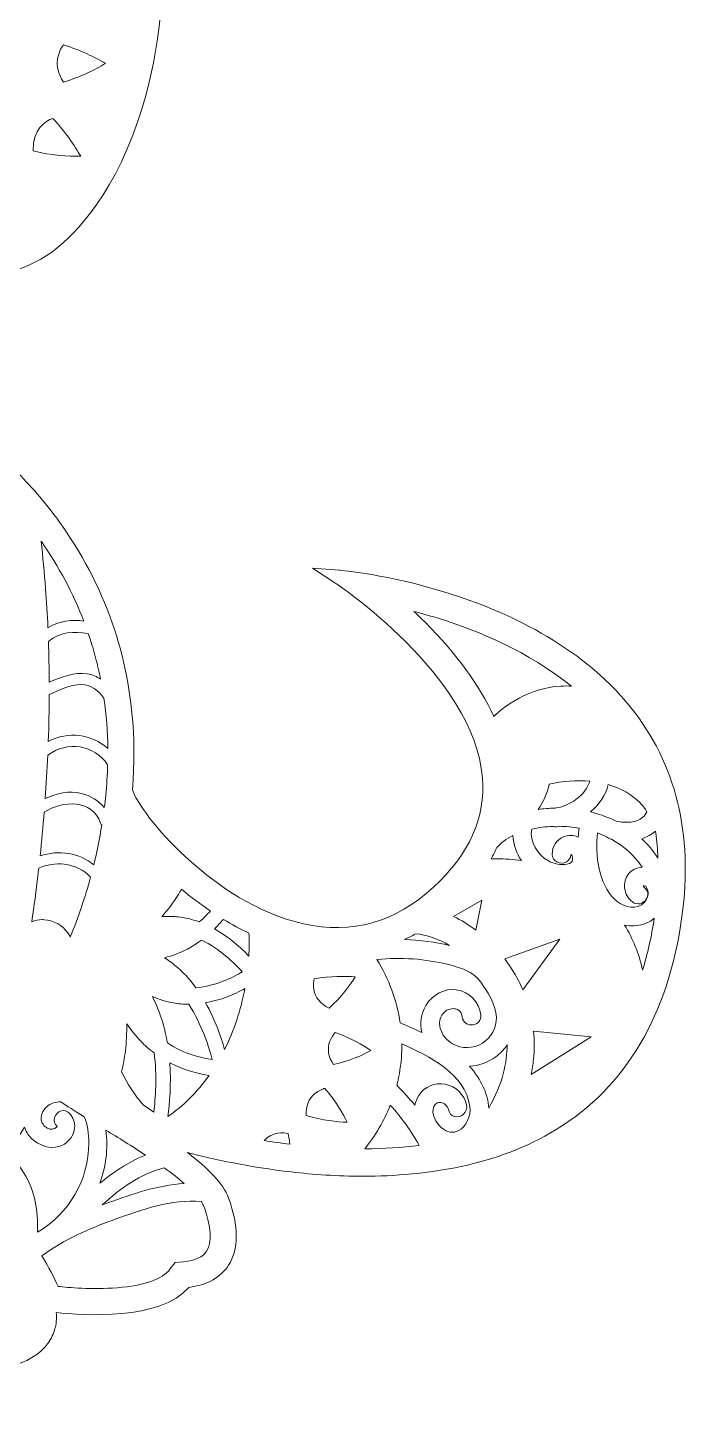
# Model space of a CAD drawing. Header units: millimetres. Extents: x -883 to 1566, y 87 to 598.
# Drawn here: x 914.9 to 1063.2, y 87.2 to 395.7 of the extents above; entities that cross this region are included whole.
import ezdxf

# ---------------------------------------------------------------- set-up
doc = ezdxf.new("R2010")
doc.units = ezdxf.units.MM
doc.header["$MEASUREMENT"] = 0
doc.layers.add('Layer 5', color=7, linetype='Continuous')

msp = doc.modelspace()

# ---------------------------------------------------------------- linework, layer by layer
at = {"layer": 'Layer 5', "lineweight": 0}
for points, knots in [([(1049.22, 244.42), (1037.97, 258.41), (1020.9, 265.96), (1008.56, 269.82), (995.24, 273.99), (984.72, 274.87), (984.28, 274.9), (984.28, 274.9), (978.38, 275.35), (978.38, 275.35), (978.38, 275.35), (983.33, 272.12), (983.33, 272.12), (983.64, 271.92), (1014.32, 251.62), (1016.23, 228.7), (1016.96, 219.87), (1013.29, 211.67), (1005.31, 204.32), (996.86, 196.54), (987.11, 193.81), (976.33, 196.2), (965.94, 198.5), (957.01, 204.95), (951.34, 209.96), (944.65, 215.87), (939.8, 222.25), (938.46, 225.5), (938.46, 225.5), (938.25, 226.03), (938.25, 226.03), (939.22, 237.66), (938.11, 248.92), (934.94, 259.52), (934.91, 259.63), (934.31, 261.65), (934.26, 261.67), (931.59, 269.81), (927.69, 277.55), (922.65, 284.71), (919.31, 289.47), (915.89, 293.36), (912.87, 296.42), (910.23, 311.06), (906.31, 324.76), (901.16, 337.36), (901.16, 337.36), (901.17, 337.37), (901.17, 337.37), (901.17, 337.37), (901.15, 337.38), (901.15, 337.38), (901.06, 337.61), (900.97, 337.84), (900.87, 338.07), (900.87, 338.07), (900.82, 338.65), (900.82, 338.65), (904.46, 339.27), (914.12, 341.25), (920.27, 345.72), (924, 348.43), (933.34, 356.72), (939.57, 375.11), (943.95, 388.05), (945.77, 402.95), (945.03, 419.6), (945.01, 421.03), (944.92, 422.45), (944.78, 423.87), (944.33, 430.37), (943.51, 437.13), (942.3, 444.13), (935.21, 485.36), (917.29, 523.48), (891.84, 551.48), (878.64, 566), (863.85, 577.35), (847.87, 585.21), (830.97, 593.52), (813.05, 597.76), (794.6, 597.82), (794.6, 597.82), (794.38, 597.82), (794.38, 597.82), (794.38, 597.82), (794.38, 597.82), (794.38, 597.82), (775.93, 597.76), (758, 593.52), (741.11, 585.21), (725.12, 577.35), (710.33, 566), (697.13, 551.48), (671.69, 523.48), (653.77, 485.36), (646.67, 444.13), (642.06, 417.32), (642.98, 394.1), (649.41, 375.11), (655.64, 356.72), (664.98, 348.43), (668.7, 345.72), (674.85, 341.25), (684.52, 339.27), (688.15, 338.65), (688.15, 338.65), (688.12, 338.23), (688.12, 338.23), (683.3, 324.81), (679.5, 311.04), (676.74, 297.06), (673.57, 293.91), (669.91, 289.81), (666.32, 284.71), (660.84, 276.92), (656.71, 268.44), (654.04, 259.52), (650.69, 248.36), (649.64, 236.48), (650.89, 224.19), (653.3, 200.65), (661.72, 184.75), (666.75, 175.25), (668.65, 171.66), (670.15, 168.83), (670.33, 167.36), (670.33, 167.24), (670.21, 166.18), (666.05, 163.16), (663.1, 161.03), (659.03, 158.54), (654.72, 155.91), (643.93, 149.32), (631.7, 141.86), (629.3, 135.15), (627.02, 128.81), (627.02, 123.78), (629.29, 120.21), (631.04, 117.47), (634.1, 115.77), (638.16, 115.26), (644.55, 107.82), (661.64, 109.01), (667.7, 109.69), (667.66, 109.28), (667.64, 108.82), (667.66, 108.34), (667.5, 106.94), (667.8, 106.33), (668.01, 105.92), (668.01, 105.92), (668.03, 105.93), (668.03, 105.93), (668.31, 104.91), (668.79, 103.84), (669.56, 102.79), (673.14, 97.9), (681.28, 95.72), (693.74, 96.3), (699.9, 91.24), (707.11, 89.82), (713.26, 89.82), (718.14, 89.82), (722.36, 90.71), (724.9, 91.4), (727.81, 92.2), (732.21, 92.16), (736.88, 92.13), (745.08, 92.07), (753.56, 92.01), (757.22, 96.38), (757.22, 96.38), (757.31, 96.49), (757.31, 96.49), (767.12, 110.69), (754.63, 135.42), (750.11, 143.4), (757.61, 142.9), (778.26, 141.67), (794.49, 141.98), (810.72, 141.67), (831.37, 142.9), (838.87, 143.4), (834.35, 135.42), (821.86, 110.69), (831.67, 96.49), (831.67, 96.49), (831.75, 96.38), (831.75, 96.38), (835.41, 92.01), (843.9, 92.07), (852.1, 92.13), (856.76, 92.16), (861.16, 92.2), (864.08, 91.4), (869.81, 89.84), (884.19, 87.24), (895.23, 96.3), (907.7, 95.72), (915.84, 97.9), (919.42, 102.79), (920.23, 103.9), (920.72, 105.03), (921, 106.11), (921.17, 106.51), (921.28, 107.01), (921.28, 107.68), (921.35, 108.42), (921.33, 109.1), (921.28, 109.69), (927.34, 109.01), (944.42, 107.82), (950.82, 115.26), (954.88, 115.77), (957.93, 117.47), (959.68, 120.21), (961.96, 123.78), (961.96, 128.81), (959.68, 135.15), (958.51, 138.41), (955.02, 141.84), (950.51, 145.27), (956.29, 143.79), (964.44, 142.01), (973.66, 140.95), (978.5, 140.4), (983.93, 140.01), (989.65, 140.01), (1003.71, 140.01), (1019.54, 142.36), (1032.64, 150.39), (1048.21, 159.93), (1057.64, 175.88), (1060.66, 197.8), (1063.19, 216.14), (1059.34, 231.82), (1049.22, 244.42)], [0, 0, 0, 0, 1, 1, 1, 2, 2, 2, 3, 3, 3, 4, 4, 4, 5, 5, 5, 6, 6, 6, 7, 7, 7, 8, 8, 8, 9, 9, 9, 10, 10, 10, 11, 11, 11, 12, 12, 12, 13, 13, 13, 14, 14, 14, 15, 15, 15, 16, 16, 16, 17, 17, 17, 18, 18, 18, 19, 19, 19, 20, 20, 20, 21, 21, 21, 22, 22, 22, 23, 23, 23, 24, 24, 24, 25, 25, 25, 26, 26, 26, 27, 27, 27, 28, 28, 28, 29, 29, 29, 30, 30, 30, 31, 31, 31, 32, 32, 32, 33, 33, 33, 34, 34, 34, 35, 35, 35, 36, 36, 36, 37, 37, 37, 38, 38, 38, 39, 39, 39, 40, 40, 40, 41, 41, 41, 42, 42, 42, 43, 43, 43, 44, 44, 44, 45, 45, 45, 46, 46, 46, 47, 47, 47, 48, 48, 48, 49, 49, 49, 50, 50, 50, 51, 51, 51, 52, 52, 52, 53, 53, 53, 54, 54, 54, 55, 55, 55, 56, 56, 56, 57, 57, 57, 58, 58, 58, 59, 59, 59, 60, 60, 60, 61, 61, 61, 62, 62, 62, 63, 63, 63, 64, 64, 64, 65, 65, 65, 66, 66, 66, 67, 67, 67, 68, 68, 68, 69, 69, 69, 70, 70, 70, 71, 71, 71, 72, 72, 72, 73, 73, 73, 74, 74, 74, 75, 75, 75, 76, 76, 76, 77, 77, 77, 78, 78, 78, 79, 79, 79, 79]), ([(922.91, 383.57), (920.39, 387.32), (921.82, 390.38), (922.87, 391.83), (926.71, 390.69), (929.96, 389.06), (932.27, 387.7), (929.97, 386.34), (926.74, 384.71), (922.91, 383.57)], [0, 0, 0, 0, 1, 1, 1, 2, 2, 2, 3, 3, 3, 3]), ([(916.18, 368.24), (915.86, 372.99), (918.98, 374.87), (920.5, 375.49), (923.34, 372.54), (925.39, 369.43), (926.73, 367.04), (923.96, 367.01), (920.2, 367.23), (916.18, 368.24)], [0, 0, 0, 0, 1, 1, 1, 2, 2, 2, 3, 3, 3, 3]), ([(917.97, 281.27), (921.87, 275.71), (925.03, 269.78), (927.41, 263.58), (926.26, 263.74), (925.1, 263.79), (923.96, 263.65), (922.33, 263.45), (920.8, 262.9), (919.43, 262.06), (919.3, 265.02), (919.13, 267.95), (918.91, 270.84), (918.64, 274.34), (918.3, 277.87), (917.9, 281.37), (917.92, 281.34), (917.95, 281.3), (917.97, 281.27)], [0, 0, 0, 0, 1, 1, 1, 2, 2, 2, 3, 3, 3, 4, 4, 4, 5, 5, 5, 6, 6, 6, 6]), ([(1003.43, 263.34), (1002.64, 264.14), (1001.81, 264.94), (1000.97, 265.73), (1002.96, 265.21), (1004.92, 264.65), (1006.83, 264.05), (1015.04, 261.48), (1026.45, 256.85), (1036.03, 249.09), (1035.25, 249.14), (1034.46, 249.14), (1033.68, 249.1), (1026.45, 248.72), (1021.18, 244.66), (1018.74, 242.34), (1015.61, 249.25), (1010.47, 256.3), (1003.43, 263.34)], [0, 0, 0, 0, 1, 1, 1, 2, 2, 2, 3, 3, 3, 4, 4, 4, 5, 5, 5, 6, 6, 6, 6]), ([(929.4, 257.78), (930.1, 255.43), (930.69, 253.04), (931.17, 250.63), (930.3, 251.23), (929.32, 251.66), (928.19, 251.83), (925.32, 252.27), (922.43, 251.13), (919.73, 249.97), (919.71, 253.02), (919.65, 256.05), (919.55, 259.04), (922.07, 261.21), (925.23, 261.38), (928.44, 260.77), (928.78, 259.78), (929.1, 258.78), (929.4, 257.78)], [0, 0, 0, 0, 1, 1, 1, 2, 2, 2, 3, 3, 3, 4, 4, 4, 5, 5, 5, 6, 6, 6, 6]), ([(932.78, 235.21), (929.17, 238.39), (923.92, 239.17), (919.52, 236.77), (919.65, 240.3), (919.71, 243.8), (919.72, 247.26), (921.98, 248.26), (924.4, 249.38), (926.8, 249.43), (929.1, 249.47), (930.65, 248.09), (931.9, 246.41), (932.44, 242.74), (932.73, 239), (932.78, 235.21)], [0, 0, 0, 0, 1, 1, 1, 2, 2, 2, 3, 3, 3, 4, 4, 4, 5, 5, 5, 5]), ([(926.93, 225.22), (924.16, 225.91), (921.33, 225.31), (918.83, 224.05), (919.07, 227.29), (919.25, 230.51), (919.4, 233.71), (923.71, 236.96), (929.82, 236.08), (932.74, 231.58), (932.68, 229.33), (932.54, 227.07), (932.3, 224.78), (932.21, 223.88), (932.1, 222.98), (931.99, 222.08), (930.71, 223.62), (928.93, 224.72), (926.93, 225.22)], [0, 0, 0, 0, 1, 1, 1, 2, 2, 2, 3, 3, 3, 4, 4, 4, 5, 5, 5, 6, 6, 6, 6]), ([(1040.11, 227.94), (1039.2, 224.77), (1035.6, 222.35), (1032.4, 221.95), (1032.39, 221.95), (1032.38, 221.95), (1032.36, 221.95), (1031.09, 221.92), (1029.84, 221.82), (1028.62, 221.64), (1029.8, 223.35), (1030.63, 225.21), (1031.11, 227.27), (1034.04, 227.97), (1037.17, 228.21), (1040.11, 227.94)], [0, 0, 0, 0, 1, 1, 1, 2, 2, 2, 3, 3, 3, 4, 4, 4, 5, 5, 5, 5]), ([(1040.27, 221.1), (1042.33, 222.8), (1043.71, 224.91), (1044.23, 227.18), (1047.1, 226.36), (1049.54, 224.97), (1051.32, 223.11), (1051.89, 222.52), (1052.41, 221.87), (1052.87, 221.15), (1051.59, 218.02), (1046.94, 218.83), (1045.99, 219.04), (1044.39, 219.83), (1042.69, 220.47), (1040.92, 220.94), (1040.71, 220.99), (1040.49, 221.05), (1040.27, 221.1)], [0, 0, 0, 0, 1, 1, 1, 2, 2, 2, 3, 3, 3, 4, 4, 4, 5, 5, 5, 6, 6, 6, 6]), ([(918.6, 221.03), (922.73, 223.65), (929.21, 224.06), (931.18, 218.56), (931.24, 218.39), (931.33, 218.26), (931.43, 218.14), (930.95, 215.16), (930.35, 212.22), (929.64, 209.3), (928.08, 210.61), (926.15, 211.49), (924.08, 211.83), (921.91, 212.2), (919.75, 211.96), (917.69, 211.33), (918.04, 214.58), (918.34, 217.81), (918.6, 221.03)], [0, 0, 0, 0, 1, 1, 1, 2, 2, 2, 3, 3, 3, 4, 4, 4, 5, 5, 5, 6, 6, 6, 6]), ([(1032.77, 209.96), (1033.43, 209.59), (1034.28, 209.62), (1034.95, 210.02), (1035.5, 210.35), (1035.84, 210.88), (1035.92, 211.51), (1035.95, 211.56), (1035.98, 211.6), (1036, 211.63), (1036.02, 211.61), (1036.04, 211.59), (1036.06, 211.57), (1036.27, 211.24), (1036.34, 210.9), (1036.27, 210.49), (1036.2, 209.93), (1035.99, 209.61), (1035.05, 209.45), (1033.71, 209.21), (1032.2, 209.48), (1030.91, 210.19), (1028.55, 211.49), (1026.61, 214.55), (1027.2, 217.27), (1028.7, 217.61), (1030.3, 217.82), (1031.94, 217.88), (1032.21, 217.8), (1032.49, 217.78), (1032.78, 217.81), (1032.98, 217.84), (1033.17, 217.87), (1033.37, 217.9), (1034.86, 217.88), (1036.33, 217.75), (1037.75, 217.5), (1037.67, 216.83), (1037.62, 216.16), (1037.58, 215.48), (1036.55, 215.95), (1035.36, 215.99), (1034.28, 215.55), (1032.7, 214.91), (1031.74, 213.42), (1031.78, 211.66), (1031.79, 210.92), (1032.15, 210.3), (1032.77, 209.96)], [0, 0, 0, 0, 1, 1, 1, 2, 2, 2, 3, 3, 3, 4, 4, 4, 5, 5, 5, 6, 6, 6, 7, 7, 7, 8, 8, 8, 9, 9, 9, 10, 10, 10, 11, 11, 11, 12, 12, 12, 13, 13, 13, 14, 14, 14, 15, 15, 15, 16, 16, 16, 16]), ([(1041.82, 216.42), (1042.52, 216.17), (1043.21, 215.88), (1043.88, 215.56), (1044.14, 215.3), (1044.47, 215.12), (1044.85, 215.03), (1044.85, 215.03), (1044.97, 215), (1044.97, 215), (1047.8, 213.45), (1050.08, 211.37), (1051.77, 208.81), (1050.59, 208.72), (1049.5, 208.19), (1048.78, 207.28), (1048.06, 206.39), (1047.75, 205.26), (1047.9, 204.1), (1048.05, 202.89), (1048.68, 201.78), (1049.64, 201.06), (1050.7, 200.27), (1051.99, 200.67), (1052.63, 201.51), (1053.32, 202.44), (1053.17, 203.61), (1052.25, 204.3), (1052.1, 204.41), (1052.04, 204.57), (1052.03, 204.64), (1052.06, 204.66), (1052.12, 204.67), (1052.21, 204.68), (1052.82, 204.75), (1053.07, 203.59), (1053.07, 203.58), (1053.33, 202.41), (1052.7, 201.05), (1051.63, 200.41), (1049.7, 199.27), (1047.1, 200.21), (1045.62, 201.67), (1042.07, 205.17), (1041.35, 211.54), (1041.82, 216.42)], [0, 0, 0, 0, 1, 1, 1, 2, 2, 2, 3, 3, 3, 4, 4, 4, 5, 5, 5, 6, 6, 6, 7, 7, 7, 8, 8, 8, 9, 9, 9, 10, 10, 10, 11, 11, 11, 12, 12, 12, 13, 13, 13, 14, 14, 14, 15, 15, 15, 15]), ([(1051.69, 215.14), (1052.86, 215.51), (1053.89, 216.08), (1054.74, 216.82), (1054.77, 216.69), (1054.8, 216.56), (1054.83, 216.43), (1055.08, 214.62), (1055.24, 212.75), (1055.31, 210.81), (1054.29, 212.41), (1053.08, 213.86), (1051.69, 215.14)], [0, 0, 0, 0, 1, 1, 1, 2, 2, 2, 3, 3, 3, 4, 4, 4, 4]), ([(1024.92, 210.26), (1023.07, 210.54), (1021.2, 210.67), (1019.35, 210.67), (1018.95, 210.67), (1018.55, 210.67), (1018.15, 210.65), (1018.62, 211.49), (1019.06, 212.35), (1019.45, 213.21), (1020.3, 214.21), (1021.5, 215.1), (1023, 215.83), (1023.1, 213.89), (1023.77, 211.95), (1024.92, 210.26)], [0, 0, 0, 0, 1, 1, 1, 2, 2, 2, 3, 3, 3, 4, 4, 4, 5, 5, 5, 5]), ([(917.2, 206.94), (917.26, 207.49), (917.32, 208.05), (917.39, 208.6), (919.2, 209.31), (921.13, 209.67), (923.08, 209.46), (925.32, 209.21), (927.46, 208.19), (928.93, 206.55), (927.71, 202.07), (926.21, 197.66), (924.42, 193.25), (924.25, 193.59), (924.06, 193.91), (923.84, 194.22), (923.84, 194.22), (923.84, 194.22), (923.84, 194.22), (922.67, 195.87), (920.65, 196.98), (918.58, 197.11), (918.45, 197.11), (918.31, 197.12), (918.18, 197.12), (917.33, 197.12), (916.53, 196.95), (915.82, 196.62), (916.34, 200.12), (916.8, 203.59), (917.2, 206.94)], [0, 0, 0, 0, 1, 1, 1, 2, 2, 2, 3, 3, 3, 4, 4, 4, 5, 5, 5, 6, 6, 6, 7, 7, 7, 8, 8, 8, 9, 9, 9, 10, 10, 10, 10]), ([(948.49, 202.71), (948.72, 203.09), (948.95, 203.48), (949.18, 203.89), (951.28, 202.13), (953.44, 200.51), (955.62, 199.04), (954.81, 198.15), (953.98, 197.34), (953.15, 196.62), (952.03, 197.03), (950.9, 197.34), (949.79, 197.54), (948.68, 197.74), (947.53, 197.83), (946.37, 197.83), (945.84, 197.83), (945.31, 197.81), (944.77, 197.77), (946.17, 199.3), (947.42, 200.95), (948.49, 202.71)], [0, 0, 0, 0, 1, 1, 1, 2, 2, 2, 3, 3, 3, 4, 4, 4, 5, 5, 5, 6, 6, 6, 7, 7, 7, 7]), ([(1016.07, 201.45), (1016.07, 201.45), (1014.72, 194.81), (1014.72, 194.81), (1013.13, 196), (1011.49, 197.01), (1009.79, 197.81), (1009.79, 197.81), (1016.07, 201.45), (1016.07, 201.45)], [0, 0, 0, 0, 1, 1, 1, 2, 2, 2, 3, 3, 3, 3]), ([(1051.9, 185.87), (1051.05, 189.59), (1049.71, 192.95), (1047.9, 195.91), (1049.28, 195.63), (1050.7, 195.69), (1052.09, 196.11), (1052.95, 196.37), (1053.77, 196.83), (1054.49, 197.43), (1053.88, 193.36), (1053.01, 189.49), (1051.9, 185.87)], [0, 0, 0, 0, 1, 1, 1, 2, 2, 2, 3, 3, 3, 4, 4, 4, 4]), ([(964.21, 189.69), (964.2, 189.46), (964.18, 189.23), (964.17, 189), (962.46, 190.81), (959.81, 193.22), (956.53, 195.06), (957.2, 195.72), (957.87, 196.42), (958.52, 197.18), (960.42, 196.03), (962.32, 195), (964.21, 194.1), (964.27, 192.59), (964.26, 191.11), (964.21, 189.69)], [0, 0, 0, 0, 1, 1, 1, 2, 2, 2, 3, 3, 3, 4, 4, 4, 5, 5, 5, 5]), ([(962.73, 185.49), (960.63, 184.25), (956.8, 182.36), (952.41, 181.96), (951.6, 183.06), (950.75, 184.08), (949.86, 185), (948.52, 186.38), (947.02, 187.6), (945.39, 188.65), (947.18, 189.08), (948.89, 189.72), (950.49, 190.57), (951.53, 191.12), (952.58, 191.79), (953.62, 192.56), (957.77, 190.61), (961.02, 187.42), (962.73, 185.49)], [0, 0, 0, 0, 1, 1, 1, 2, 2, 2, 3, 3, 3, 4, 4, 4, 5, 5, 5, 6, 6, 6, 6]), ([(1001.33, 193.95), (1003.76, 193.78), (1006.36, 192.88), (1008.88, 191.39), (1005.68, 192.16), (1002.31, 192.59), (998.83, 192.67), (999.68, 193.06), (1000.51, 193.49), (1001.33, 193.95)], [0, 0, 0, 0, 1, 1, 1, 2, 2, 2, 3, 3, 3, 3]), ([(1023.23, 185.36), (1022.6, 186.39), (1021.91, 187.4), (1021.18, 188.37), (1021.18, 188.37), (1033.47, 192.77), (1033.47, 192.77), (1033.47, 192.77), (1025.22, 181.47), (1025.22, 181.47), (1024.65, 182.8), (1023.98, 184.1), (1023.23, 185.36)], [0, 0, 0, 0, 1, 1, 1, 2, 2, 2, 3, 3, 3, 4, 4, 4, 4]), ([(1008.63, 187.1), (1011.77, 186.31), (1014.13, 185.56), (1015.85, 183.18), (1017.28, 181.21), (1019.2, 178.25), (1019.32, 175.39), (1019.41, 173.03), (1018.25, 170.88), (1016.21, 169.63), (1014.13, 168.36), (1011.64, 168.3), (1009.55, 169.49), (1008.25, 170.23), (1007.2, 171.56), (1006.82, 172.95), (1006.62, 173.67), (1006.52, 174.76), (1007.14, 175.83), (1007.71, 176.82), (1008.83, 177.31), (1009.77, 177.31), (1009.93, 177.31), (1010.1, 177.3), (1010.25, 177.26), (1010.83, 177.14), (1011.56, 176.74), (1011.7, 175.51), (1011.85, 174.21), (1013.02, 173.55), (1014.07, 173.68), (1015.21, 173.81), (1015.97, 174.76), (1015.84, 175.88), (1015.5, 178.81), (1013.31, 181.07), (1010.39, 181.51), (1007.83, 181.89), (1005.1, 180.48), (1003.6, 178), (1002.47, 176.12), (1002.19, 174.02), (1002.75, 171.97), (1001.21, 172.71), (999.6, 173.42), (997.89, 174.15), (997.17, 179.1), (995.39, 183.94), (992.72, 188.26), (998.14, 188.79), (1003.49, 188.41), (1008.63, 187.1)], [0, 0, 0, 0, 1, 1, 1, 2, 2, 2, 3, 3, 3, 4, 4, 4, 5, 5, 5, 6, 6, 6, 7, 7, 7, 8, 8, 8, 9, 9, 9, 10, 10, 10, 11, 11, 11, 12, 12, 12, 13, 13, 13, 14, 14, 14, 15, 15, 15, 16, 16, 16, 17, 17, 17, 17]), ([(978.71, 183.92), (982.38, 184.62), (985.75, 184.55), (987.87, 184.37), (986.75, 182.6), (984.82, 179.89), (982.06, 177.42), (980.12, 178.39), (978.98, 179.79), (978.66, 181.57), (978.49, 182.56), (978.61, 183.44), (978.71, 183.92)], [0, 0, 0, 0, 1, 1, 1, 2, 2, 2, 3, 3, 3, 4, 4, 4, 4]), ([(946.04, 169.67), (945.77, 171.23), (945.43, 172.73), (945.01, 174.14), (944.42, 176.14), (943.64, 178.11), (942.7, 180.02), (944.25, 179.34), (945.81, 178.85), (947.36, 178.58), (948.47, 178.38), (949.62, 178.28), (950.79, 178.28), (950.8, 178.28), (950.82, 178.28), (950.83, 178.28), (953.68, 173.83), (955.26, 168.86), (956.01, 165.99), (953.67, 166.31), (949.81, 167.2), (946.04, 169.67)], [0, 0, 0, 0, 1, 1, 1, 2, 2, 2, 3, 3, 3, 4, 4, 4, 5, 5, 5, 6, 6, 6, 7, 7, 7, 7]), ([(958.79, 168.24), (958.02, 170.95), (956.68, 174.83), (954.55, 178.61), (957.95, 179.21), (960.88, 180.48), (962.84, 181.52), (963, 181.6), (963.15, 181.69), (963.31, 181.77), (962.41, 176.99), (960.87, 172.39), (958.79, 168.24)], [0, 0, 0, 0, 1, 1, 1, 2, 2, 2, 3, 3, 3, 4, 4, 4, 4]), ([(936.68, 167.9), (936.92, 169.86), (937.02, 171.88), (936.98, 173.96), (937.96, 172.51), (939.02, 171.2), (940.13, 170.05), (941.05, 169.11), (942.04, 168.24), (943.09, 167.45), (943.77, 162.28), (943.41, 157.39), (942.99, 154.23), (942.99, 154.23), (940.66, 155.86), (940.66, 155.86), (938.73, 158.15), (937.1, 160.63), (935.83, 163.23), (936.21, 164.78), (936.49, 166.35), (936.68, 167.9)], [0, 0, 0, 0, 1, 1, 1, 2, 2, 2, 3, 3, 3, 4, 4, 4, 5, 5, 5, 6, 6, 6, 7, 7, 7, 7]), ([(983.03, 164.84), (981.87, 166.62), (981.6, 168.37), (982.23, 170.05), (982.56, 170.94), (983.07, 171.61), (983.41, 171.99), (986.86, 170.81), (989.67, 169.13), (991.39, 167.97), (989.56, 167), (986.58, 165.64), (983.03, 164.84)], [0, 0, 0, 0, 1, 1, 1, 2, 2, 2, 3, 3, 3, 4, 4, 4, 4]), ([(1027.05, 162.62), (1027.29, 163.76), (1027.47, 164.9), (1027.59, 166.03), (1027.81, 168.12), (1027.82, 170.23), (1027.61, 172.32), (1027.61, 172.32), (1040.43, 171.05), (1040.43, 171.05), (1040.43, 171.05), (1027.05, 162.62), (1027.05, 162.62)], [0, 0, 0, 0, 1, 1, 1, 2, 2, 2, 3, 3, 3, 4, 4, 4, 4]), ([(1010.92, 150.16), (1009.67, 149.49), (1008.33, 149.73), (1007.05, 150.85), (1005.9, 151.85), (1004.64, 153.96), (1005.42, 155.53), (1005.79, 156.26), (1006.3, 156.45), (1006.73, 156.45), (1006.79, 156.45), (1006.86, 156.44), (1006.92, 156.44), (1007.64, 156.34), (1008.47, 155.73), (1008.68, 154.75), (1008.83, 154.05), (1009.28, 153.53), (1009.92, 153.32), (1010.61, 153.09), (1011.43, 153.29), (1012.01, 153.81), (1012.59, 154.33), (1012.84, 155.1), (1012.68, 155.86), (1012.19, 158.21), (1010.32, 160.01), (1007.94, 160.47), (1005.61, 160.91), (1003.36, 159.96), (1002.06, 158), (1001.62, 157.33), (1001.31, 156.59), (1001.15, 155.8), (999.91, 157.36), (998.57, 158.84), (997.14, 160.24), (997.73, 162.54), (998.1, 164.89), (998.22, 167.23), (998.26, 167.95), (998.27, 168.7), (998.26, 169.46), (1004.37, 166.79), (1012.43, 162.79), (1013.41, 155.54), (1013.7, 153.39), (1012.63, 151.08), (1010.92, 150.16)], [0, 0, 0, 0, 1, 1, 1, 2, 2, 2, 3, 3, 3, 4, 4, 4, 5, 5, 5, 6, 6, 6, 7, 7, 7, 8, 8, 8, 9, 9, 9, 10, 10, 10, 11, 11, 11, 12, 12, 12, 13, 13, 13, 14, 14, 14, 15, 15, 15, 16, 16, 16, 16]), ([(1017.63, 155.18), (1017.44, 158.26), (1015.96, 161.52), (1013.35, 164.48), (1015.44, 164.59), (1017.45, 165.31), (1019.17, 166.59), (1020.19, 167.35), (1021.06, 168.26), (1021.73, 169.29), (1021.71, 165.38), (1020.73, 160.56), (1017.63, 155.18)], [0, 0, 0, 0, 1, 1, 1, 2, 2, 2, 3, 3, 3, 4, 4, 4, 4]), ([(946.14, 153.29), (946.54, 156.1), (946.93, 160.44), (946.57, 165.26), (949.95, 163.5), (953.18, 162.75), (955.32, 162.44), (952.68, 158.74), (949.55, 155.61), (946.14, 153.29)], [0, 0, 0, 0, 1, 1, 1, 2, 2, 2, 3, 3, 3, 3]), ([(976.94, 153.53), (976.85, 155.62), (977.51, 157.25), (978.91, 158.4), (979.76, 159.09), (980.65, 159.43), (981.11, 159.56), (983.56, 156.81), (985.18, 153.92), (986.09, 152.04), (983.95, 152.1), (980.55, 152.4), (976.94, 153.53)], [0, 0, 0, 0, 1, 1, 1, 2, 2, 2, 3, 3, 3, 4, 4, 4, 4]), ([(914.53, 139.99), (913.23, 142.31), (911.38, 144.29), (909.23, 145.68), (911.3, 146.96), (913, 148.77), (914.21, 150.96), (914.5, 150.08), (914.98, 149.27), (915.66, 148.55), (917.4, 146.7), (920.6, 145.59), (923.1, 147.17), (924.36, 147.96), (925.21, 149.28), (925.37, 150.69), (925.5, 151.96), (925.08, 153.16), (924.17, 154.06), (923.67, 154.55), (923.02, 154.73), (922.39, 154.56), (921.69, 154.37), (921.12, 153.77), (920.93, 153.04), (920.74, 152.33), (920.94, 151.62), (921.47, 151.09), (921.48, 151.08), (921.49, 151.08), (921.49, 151.07), (921.3, 150.8), (920.46, 150.43), (920.15, 150.45), (919.37, 150.53), (918.57, 151.1), (918.18, 151.83), (917.73, 152.67), (917.91, 153.48), (918.13, 154.01), (918.57, 155.07), (919.59, 156.01), (920.68, 156.34), (921.18, 156.49), (921.73, 156.55), (922.3, 156.53), (923.68, 155.62), (925.3, 154.59), (927.51, 153.23), (928.37, 151.57), (928.51, 149.44), (928.52, 147.39), (928.59, 139.33), (924.16, 131.67), (917.13, 127.54), (917.28, 132.51), (916.42, 136.59), (914.53, 139.99)], [0, 0, 0, 0, 1, 1, 1, 2, 2, 2, 3, 3, 3, 4, 4, 4, 5, 5, 5, 6, 6, 6, 7, 7, 7, 8, 8, 8, 9, 9, 9, 10, 10, 10, 11, 11, 11, 12, 12, 12, 13, 13, 13, 14, 14, 14, 15, 15, 15, 16, 16, 16, 17, 17, 17, 18, 18, 18, 19, 19, 19, 19]), ([(990.01, 146.12), (992.37, 149.03), (994.3, 152.32), (995.68, 155.79), (998.22, 153.09), (1000.38, 150.08), (1002.14, 146.82), (998.28, 146.37), (994.21, 146.13), (990.01, 146.12)], [0, 0, 0, 0, 1, 1, 1, 2, 2, 2, 3, 3, 3, 3]), ([(941.17, 144.71), (937.16, 143.12), (933.71, 140.68), (931.01, 138.44), (932.37, 142.23), (932.83, 146.26), (932.36, 150.26), (935.07, 148.6), (938.18, 146.68), (941.17, 144.71)], [0, 0, 0, 0, 1, 1, 1, 2, 2, 2, 3, 3, 3, 3]), ([(967.59, 147.95), (969.51, 149.94), (971.93, 149.73), (972.95, 149.53), (973.1, 148.75), (973.22, 147.96), (973.3, 147.14), (971.42, 147.37), (969.51, 147.64), (967.59, 147.95)], [0, 0, 0, 0, 1, 1, 1, 2, 2, 2, 3, 3, 3, 3]), ([(945.3, 141.88), (947.05, 140.62), (948.56, 139.45), (949.81, 138.38), (943.75, 138.02), (938.05, 135.97), (932.96, 134.14), (932.49, 133.97), (932.02, 133.8), (931.55, 133.63), (935.56, 137.31), (940.02, 140.55), (945.3, 141.88)], [0, 0, 0, 0, 1, 1, 1, 2, 2, 2, 3, 3, 3, 4, 4, 4, 4]), ([(953.61, 134.35), (953.88, 133.93), (954.09, 133.54), (954.21, 133.19), (955.78, 128.82), (955.99, 125.23), (954.79, 123.34), (953.93, 122.01), (952.2, 121.21), (949.64, 120.98), (949.64, 120.98), (947.74, 120.81), (947.74, 120.81), (947.74, 120.81), (946.59, 119.28), (946.59, 119.28), (944.95, 117.08), (940.9, 115.66), (934.9, 115.18), (929.27, 114.72), (923.82, 115.24), (921.74, 115.48), (920.81, 117.46), (919.61, 119.7), (918.09, 122.28), (923.09, 126.03), (928.79, 128.36), (933.73, 130.16), (933.73, 130.16), (934.03, 130.27), (934.03, 130.27), (940.6, 132.66), (946.81, 134.91), (953.61, 134.35)], [0, 0, 0, 0, 1, 1, 1, 2, 2, 2, 3, 3, 3, 4, 4, 4, 5, 5, 5, 6, 6, 6, 7, 7, 7, 8, 8, 8, 9, 9, 9, 10, 10, 10, 11, 11, 11, 11])]:
    msp.add_open_spline(points, degree=3, knots=knots, dxfattribs=at)

doc.saveas('drawing.dxf')
